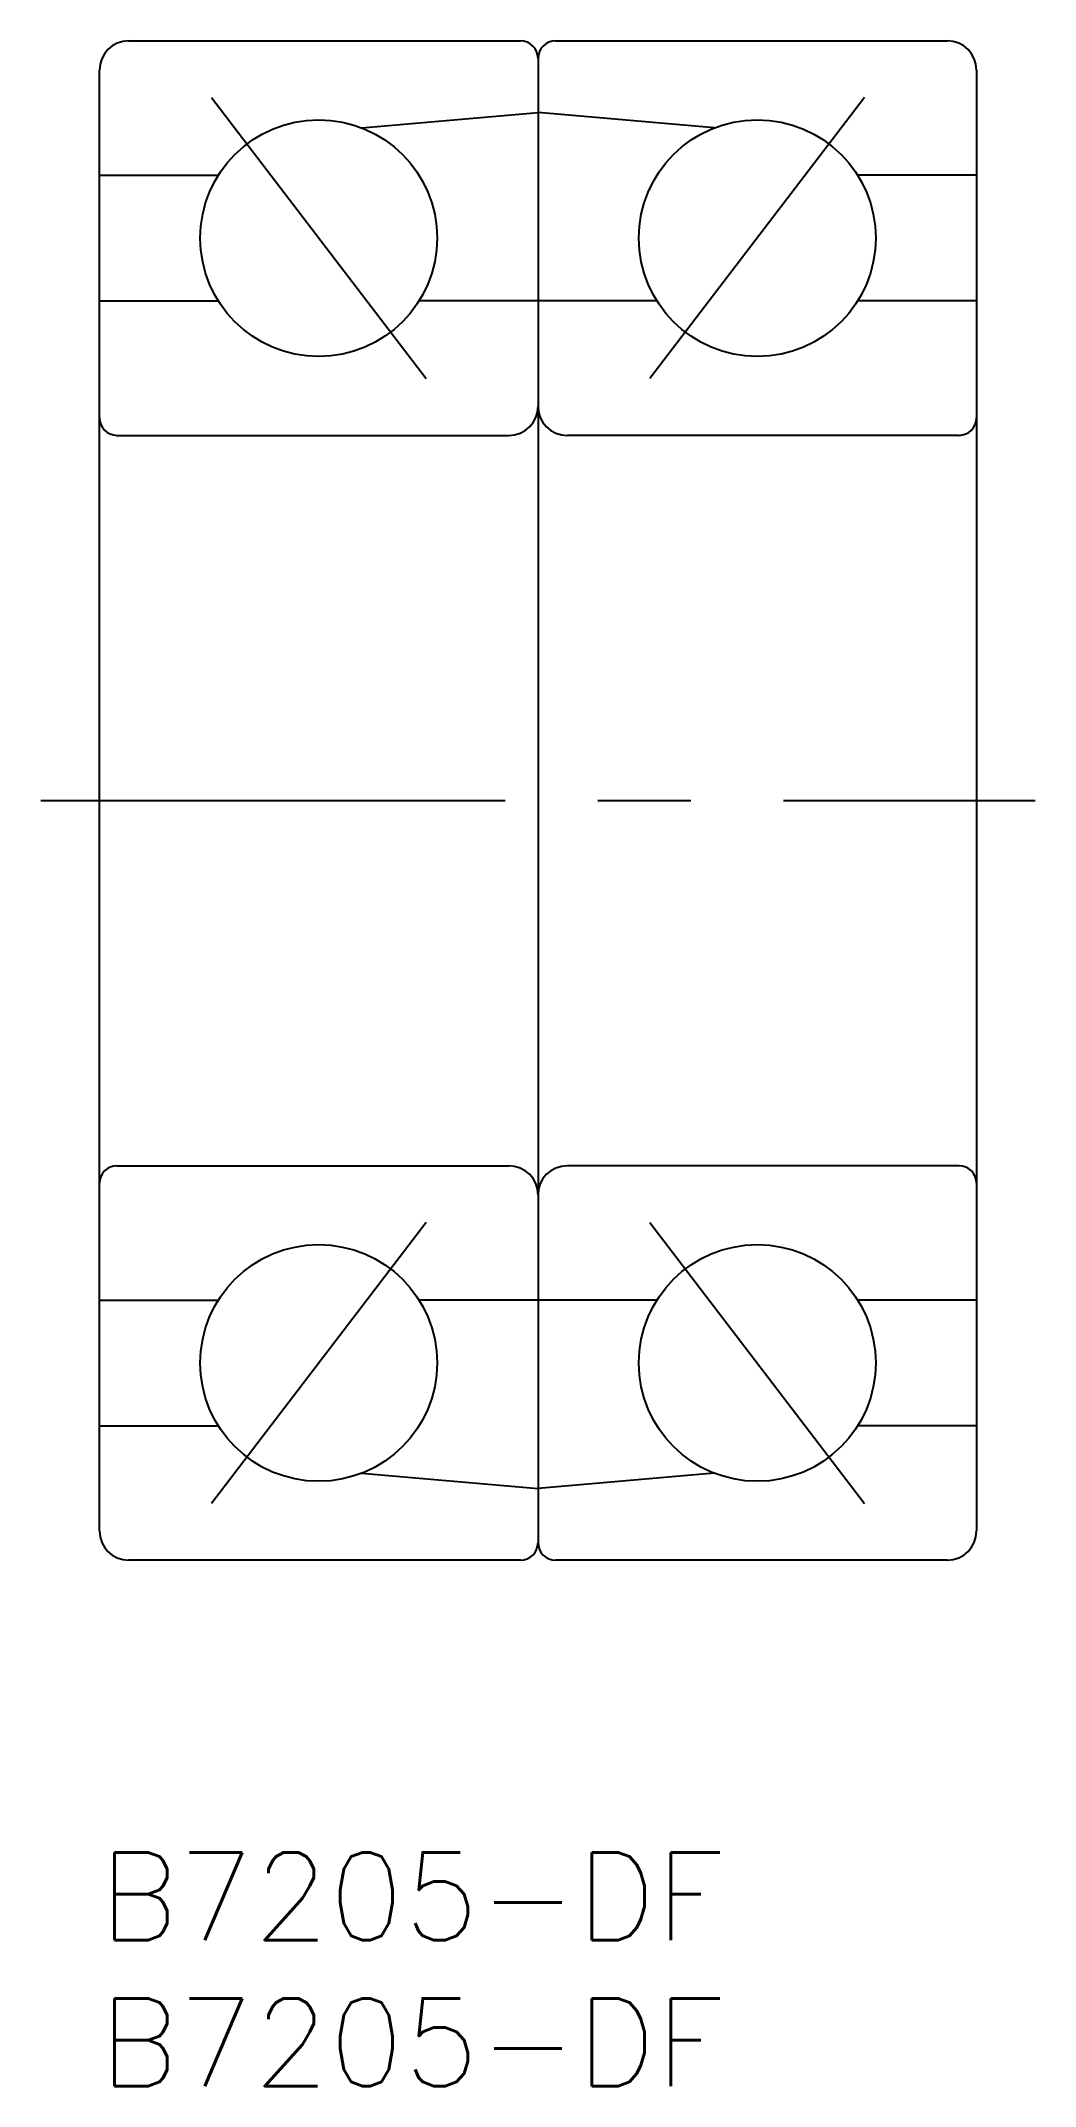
# Model space of a CAD drawing. Extents: x -2 to 32, y -8 to 62.
import ezdxf

# ---------------------------------------------------------------- set-up
doc = ezdxf.new("R2010")
doc.units = 0
doc.header["$LTSCALE"] = 0.5
doc.linetypes.add('CENTER', pattern=[50.8, 31.75, -6.35, 6.35, -6.35])
for name, color, linetype in [('MSM_CENTER', 1, 'CENTER'), ('MSM_CONTINUOUS', 7, 'CONTINUOUS'), ('MSM_PART_NUMBER', 7, 'CONTINUOUS')]:
    doc.layers.add(name, color=color, linetype=linetype)
doc.styles.get("Standard").update_dxf_attribs({"font": 'txt.shx', "height": 1, "bigfont": 'bigfont.shx'})

# ---------------------------------------------------------------- blocks, each defined once
blk = doc.blocks.new('*U2')
at = {"layer": 'MSM_PART_NUMBER'}
blk.add_text('B7205-DF', height=3, dxfattribs=at).set_placement((0, -3))
blk = doc.blocks.new('*U3')
at = {"layer": 'MSM_PART_NUMBER'}
blk.add_text('B7205-DF', height=3, dxfattribs=at).set_placement((0, -8))

msp = doc.modelspace()

# ---------------------------------------------------------------- linework, layer by layer
at = {"layer": 'MSM_CENTER'}
for p, q in [((3.828, 60.058), (11.172, 50.442)), ((26.172, 60.058), (18.828, 50.442)), ((-2, 36), (32, 36)), ((11.172, 21.558), (3.828, 11.942)), ((18.828, 21.558), (26.172, 11.942))]:
    msp.add_line(p, q, dxfattribs=at)
at = {"layer": 'MSM_CONTINUOUS'}
for p, q in [((1, 62), (14.4, 62)), ((15.6, 62), (29, 62)), ((0, 11), (0, 61)), ((15, 61.4), (15, 10.6)), ((30, 61), (30, 11)), ((8.971, 59.023), (15, 59.55)), ((21.029, 59.023), (15, 59.55)), ((0, 57.4), (4.068, 57.4)), ((30, 57.4), (25.932, 57.4)), ((0, 53.1), (4.068, 53.1)), ((19.068, 53.1), (10.932, 53.1)), ((30, 53.1), (25.932, 53.1)), ((0.6, 48.5), (14, 48.5)), ((29.4, 48.5), (16, 48.5)), ((0.6, 23.5), (14, 23.5)), ((29.4, 23.5), (16, 23.5)), ((0, 18.9), (4.068, 18.9)), ((19.068, 18.9), (10.932, 18.9)), ((30, 18.9), (25.932, 18.9)), ((0, 14.6), (4.068, 14.6)), ((30, 14.6), (25.932, 14.6)), ((8.971, 12.977), (15, 12.45)), ((21.029, 12.977), (15, 12.45)), ((14.4, 10), (1, 10)), ((29, 10), (15.6, 10))]:
    msp.add_line(p, q, dxfattribs=at)
for centre in [(7.5, 55.25), (22.5, 55.25), (7.5, 16.75), (22.5, 16.75)]:
    msp.add_circle(centre, 4.05, dxfattribs=at)
for centre, radius, start, end in [((1, 61), 1, 90, 180), ((14.4, 61.4), 0.6, 0, 90), ((15.6, 61.4), 0.6, 90, 180), ((29, 61), 1, 0, 90), ((0.6, 49.1), 0.6, 180, 270), ((14, 49.5), 1, 270, 0), ((16, 49.5), 1, 180, 270), ((29.4, 49.1), 0.6, 270, 0), ((0.6, 22.9), 0.6, 90, 180), ((14, 22.5), 1, 0, 90), ((16, 22.5), 1, 90, 180), ((29.4, 22.9), 0.6, 0, 90), ((1, 11), 1, 180, 270), ((14.4, 10.6), 0.6, 270, 0), ((15.6, 10.6), 0.6, 180, 270), ((29, 11), 1, 270, 0)]:
    msp.add_arc(centre, radius, start, end, dxfattribs=at)

# ---------------------------------------------------------------- block references
for name in ['*U2', '*U3']:
    msp.add_blockref(name, (0, 0), dxfattribs=at)

doc.saveas('drawing.dxf')
